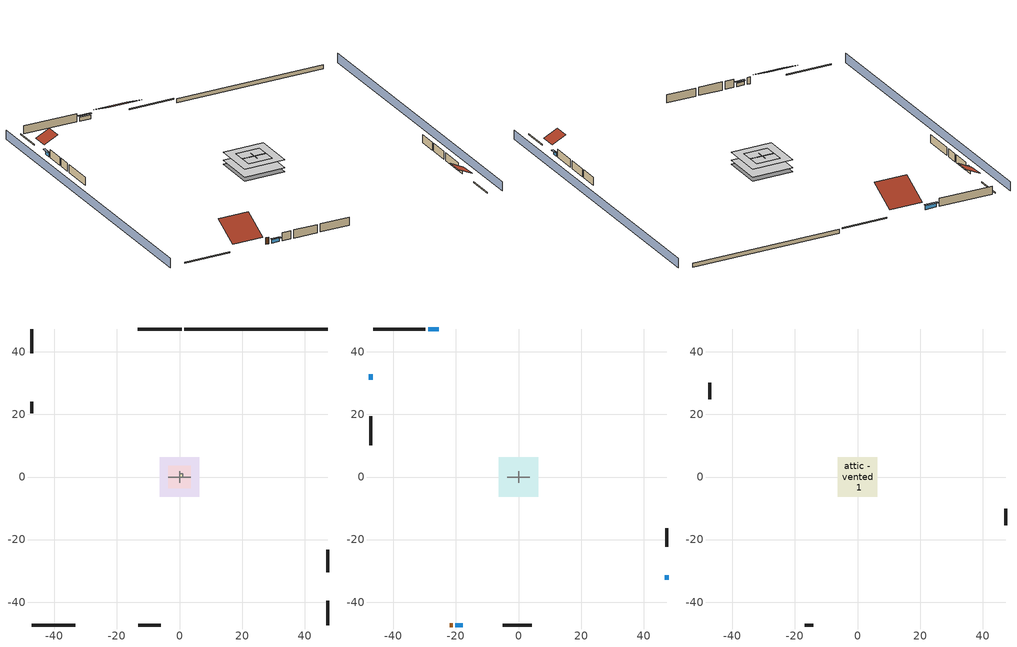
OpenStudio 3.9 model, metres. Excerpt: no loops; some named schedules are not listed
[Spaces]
garage 1
 floor foundation (Slab1 construction): -3.66,-3.66 -3.66,3.66 3.66,3.66 3.66,-3.66 z0
 wall outside (Wall1 construction): 47.3,-30.52 47.3,-23.2 z0.3:2.74
 wall outside (Wall2 construction): -13.25,-47.3 -5.93,-47.3 z0.3:2.74
 wall outside (Wall12 construction): -47.3,23.97 -47.3,20.31 z0.3:2.74
 wall to conditioned space 1 (Wall5 construction Reversed): 3.66,0 -3.66,0 z0.3:2.74
 wall to conditioned space 1 (Wall6 construction Reversed): 0,1.83 0,-1.83 z0.3:2.74
crawlspace - vented 1
 floor foundation (Slab2 construction): -6.28,-6.28 -6.28,6.28 6.28,6.28 6.28,-6.28 z-0.91
 wall outside (RimJoist1 construction): 0.65,47.3 -13.4,47.3 z0.3:0.61
 wall outside (RimJoist2 construction): 47.3,-47.3 47.3,-39.5 z0.3:0.61
 wall outside (RimJoist3 construction): -47.3,-47.3 -33.25,-47.3 z0.3:0.61
 wall outside (RimJoist4 construction): -47.3,47.3 -47.3,39.5 z0.3:0.61
 wall foundation (FoundationWall1 construction): 47.3,47.3 1.58,47.3 z-0.91:0.3
furnace airloop ret air space
 floor adiabatic (AdiabaticConst): 0,0 0,1 1,1 1,0 z0
 wall adiabatic (AdiabaticConst): 0,1 0,0 1,0 1,1 0,1 z0:1
 ceiling adiabatic (AdiabaticConst): 1,0 1,1 0,1 0,0 z1
conditioned space 1
 floor to crawlspace - vented 1 (Floor2 construction): -6.28,-6.28 -6.28,6.28 6.28,6.28 6.28,-6.28 z0.3
 wall outside (Wall3 construction): -29.79,47.3 -46.37,47.3 z0.3:2.74
 wall outside (Wall4 construction): 47.3,-22.27 47.3,-16.39 z0.3:2.74
 wall outside (Wall7 construction): -5,-47.3 4.16,-47.3 z0.3:2.74
 wall outside (Wall8 construction): -47.3,19.39 -47.3,10.17 z0.3:2.74
 wall outside (AdiabaticWallConstruction): -25.41,47.3 -28.86,47.3 z0.3:1.46; 47.3,-32.91 47.3,-31.45 z0.3:1.28; -20.16,-47.3 -17.85,-47.3 z0.3:1.34; -47.3,32.91 -47.3,31.08 z0.3:1.52
 wall outside (AdiabaticWallConstruction 1): -22,-47.3 -21.09,-47.3 z0.3:2.34
 window (WindowConstruction): -25.41,47.3 -28.86,47.3 z0.3:1.46
 window (WindowConstruction 1): 47.3,-32.91 47.3,-31.45 z0.3:1.28
 window (WindowConstruction 2): -20.16,-47.3 -17.85,-47.3 z0.3:1.34
 window (WindowConstruction 3): -47.3,32.91 -47.3,31.08 z0.3:1.52
 door (Door): -22,-47.3 -21.09,-47.3 z0.3:2.34
attic - vented 1
 floor to garage 1 (Floor1 construction): -3.66,-3.66 -3.66,3.66 3.66,3.66 3.66,-3.66 z2.74
 floor to conditioned space 1 (Floor3 construction Reversed): -6.28,-6.28 -6.28,6.28 6.28,6.28 6.28,-6.28 z2.74
 wall outside (Wall9 construction): 47.3,-15.46 47.3,-10.21 z0.3:2.74
 wall outside (Wall10 construction): -47.3,30.16 -47.3,24.9 z0.3:2.74
 wall outside (Wall11 construction): -16.92,-47.3 -14.18,-47.3 z0.3:2.74
 roof outside (Roof1 construction): -24.48,47.3,2.74 -24.48,38.22,7.29 -14.33,38.22,7.29 -14.33,47.3,2.74
 roof outside (Roof2 construction): 47.3,-33.83,2.74 43.07,-33.83,4.86 43.07,-38.57,4.86 47.3,-38.57,2.74
 roof outside (Roof3 construction): -47.3,33.83,2.74 -43.07,33.83,4.86 -43.07,38.57,4.86 -47.3,38.57,2.74
 roof outside (Roof4 construction): -22.93,-47.3,2.74 -22.93,-38.9,6.94 -32.32,-38.9,6.94 -32.32,-47.3,2.74
shading: -51.88,47.3 -51.88,-47.3 / 51.88,-47.3 51.88,47.3 z0:2.74; -29.16,47.3 -25.11,47.3 -25.11,47.91 -29.16,47.91 z1.77; 47.3,-31.14 47.3,-33.21 47.91,-33.21 47.91,-31.14 z1.58; -17.54,-47.3 -20.46,-47.3 -20.46,-47.91 -17.54,-47.91 z1.65; -47.3,30.78 -47.3,33.21 -47.91,33.21 -47.91,30.78 z1.83
[Site]
Portland Intl Arpt_OR: Latitude {deg}=45.59; Longitude {deg}=-122.6; Time Zone {hr}=-8; Elevation {m}=33; Terrain=Suburbs; Keep Site Location Information=Yes
[Site:GroundTemperature:Shallow]
10.2558, 8.96328, 8.85977, 9.47314, 11.9355, 14.3863, 16.5111, 17.8571, 17.9714, 16.8767, 14.8061, 12.4304
[Site:WaterMainsTemperature]
Calculation Method=Schedule; Temperature Schedule=mains temperature schedule
[Building]
Building 1
[Material] Roughness=Rough
Name | Thickness {m} | Conductivity {W/m-K} | Density {kg/m3} | Specific Heat {J/kg-K} | Thermal Absorptance | Solar Absorptance | Visible Absorptance
asphalt or fiberglass shingles | 0.00635 | 0.162714 | 1121.4 | 1465.45 | 0.9 | 0.85 | 0.85
roof rigid ins | 0.00281632 | 0.029427 | 32.04 | 1214.23 | 0.9 | 0.7 | 0.7
osb sheathing 0.5 in. | 0.0127 | 0.115458 | 512.64 | 1214.23 | 0.9 | 0.6 | 0.6
wood siding | 0.0254 | 0.102417 | 544.68 | 1172.36 | 0.9 | 0.85 | 0.85
osb sheathing 0.5 in. 1 | 0.0127 | 0.115458 | 512.64 | 1214.23 | 0.9 | 0.7 | 0.7
wall stud and cavity | 0.1397 | 0.727959 | 139.0536 | 1170.24 | 0.9 | 0.6 | 0.6
wall stud and cavity 1 | 0.1397 | 0.550994 | 139.0536 | 1170.24 | 0.9 | 0.7 | 0.7
gypsum board | 0.0127 | 0.160291 | 801 | 837.4 | 0.9 | 0.6 | 0.6
osb sheathing 0.5 in. 2; osb sheathing 0.5 in. 3 | 0.0127 | 0.115458 | 512.64 | 1214.23
wall stud and cavity 2 | 0.1397 | 0.335416 | 139.0536 | 1170.24 | 0.9 | 0.7 | 0.7
rim joist stud and cavity | 0.0508 | 0.178688 | 50.32683 | 1063.81 | 0.9 | 0.6 | 0.6
ceiling stud and cavity | 0.1397 | 1.39189 | 65.682 | 1177.47 | 0.9 | 0.7 | 0.7
floor stud and cavity | 0.1397 | 0.923637 | 92.3553 | 1139.71 | 0.9 | 0.7 | 0.7
osb sheathing 0.75 in. | 0.01905 | 0.115458 | 512.64 | 1214.23 | 0.9 | 0.7 | 0.7
floor covering | 0.0127 | 0.0433444 | 54.468 | 1339.84 | 0.9 | 0.6 | 0.6
ceiling loosefill ins | 0.254 | 0.0480833 | 16.02 | 1046.75 | 0.9 | 0.7 | 0.7
ceiling stud and cavity 1 | 0.1397 | 0.104117 | 65.682 | 1177.47 | 0.9 | 0.7 | 0.7
concrete 4.0 in. | 0.1016 | 1.803125 | 2242.8 | 837.4 | 0.9 | 0.7 | 0.7
concrete 8.0 in. | 0.2032 | 1.803125 | 2242.8 | 837.4 | 0.9 | 0.7 | 0.7
soil 0.5 in. | 0.0127 | 1.3848 | 1842.3 | 418.7 | 0.9 | 0.7 | 0.7
wood siding 1; wood siding 2 | 0.0254 | 0.102417 | 544.68 | 1172.36
wall rigid ins | 0.512978 | 0.029427 | 32.04 | 1214.23 | 0.9 | 0.7 | 0.7
wall stud and cavity 3 | 0.0889 | 0.380278 | 52.3479 | 1209.89 | 0.9 | 0.7 | 0.7
door material | 0.04445 | 0.0612267 | 512.64 | 1214.23 | 0.9 | 0.7 | 0.7
wall stud and cavity 4 | 0.0889 | 0.391764 | 83.0341 | 1211.67 | 0.9 | 0.7 | 0.7
furniture material conditioned space 1; furniture material garage 1 | 0.1524 | 0.115458 | 640.8 | 1214.23 | 0.9 | 0.6 | 0.6
[Construction]
Roof1 construction; Roof2 construction; Roof3 construction; Roof4 construction: asphalt or fiberglass shingles, roof rigid ins, osb sheathing 0.5 in.
Wall1 construction; Wall2 construction: wood siding, osb sheathing 0.5 in. 1, wall stud and cavity
Wall3 construction; Wall4 construction: wood siding, osb sheathing 0.5 in. 1, wall stud and cavity 1, gypsum board
Wall5 construction Reversed: gypsum board, wall stud and cavity 2, osb sheathing 0.5 in. 2
Wall6 construction Reversed: gypsum board, wall stud and cavity 2, osb sheathing 0.5 in. 3
Wall7 construction; Wall8 construction: wood siding, osb sheathing 0.5 in. 3, wall stud and cavity 1, gypsum board
Wall9 construction; Wall10 construction; Wall11 construction; Wall12 construction: wood siding, osb sheathing 0.5 in. 3, wall stud and cavity
RimJoist1 construction; RimJoist2 construction; RimJoist3 construction; RimJoist4 construction: wood siding, rim joist stud and cavity
Floor1 construction: ceiling stud and cavity
Floor2 construction: floor stud and cavity, osb sheathing 0.75 in., floor covering
Floor3 construction Reversed: gypsum board, ceiling stud and cavity 1, ceiling loosefill ins
Slab1 construction: concrete 4.0 in.
FoundationWall1 construction: concrete 8.0 in.
Slab2 construction: soil 0.5 in.
WindowConstruction; WindowConstruction 1; WindowConstruction 2; WindowConstruction 3: WindowMaterial
AdiabaticWallConstruction: wood siding 1, wall rigid ins, wall stud and cavity 3, gypsum board
Door: door material
AdiabaticWallConstruction 1: wood siding 2, wall rigid ins, wall stud and cavity 3, gypsum board
PartitionWallConstruction: gypsum board, wall stud and cavity 4, gypsum board
furniture construction conditioned space 1: furniture material conditioned space 1
furniture construction garage 1: furniture material garage 1
AdiabaticConst: Adiabatic
[WindowMaterial:SimpleGlazingSystem]
WindowMaterial: U-Factor {W/m2-K}=2.15764; Solar Heat Gain Coefficient=0.44
[Material:NoMass]
Adiabatic: Roughness=Rough; Thermal Resistance {m2-K/W}=176.1
[ThermalZone] Multiplier=1; Use Ideal Air Loads=No
Name | Volume {m3} | Thermostat
conditioned space | 384.656 | conditioned space temperature setpoint
attic - vented | 228.873
garage | 130.484
crawlspace - vented | 192.328
furnace airloop ret air zone | 1
[Sizing:Zone] Zone Cooling Design Supply Air Temperature Input Method=SupplyAirTemperature; Zone Cooling Design Supply Air Temperature {C}=14; Zone Cooling Design Supply Air Temperature Difference {deltaC}=11.11; Zone Heating Design Supply Air Temperature Input Method=SupplyAirTemperature; Zone Heating Design Supply Air Temperature {C}=40; Zone Heating Design Supply Air Temperature Difference {deltaC}=11.11; Zone Cooling Design Supply Air Humidity Ratio {kg-H2O/kg-air}=0.0085; Zone Heating Design Supply Air Humidity Ratio {kg-H2O/kg-air}=0.008; Cooling Design Air Flow Method=DesignDay; Heating Design Air Flow Method=DesignDay; Account for Dedicated Outdoor Air System=No; Dedicated Outdoor Air System Control Strategy=NeutralSupplyAir; Dedicated Outdoor Air Low Setpoint Temperature for Design {C}=autosize; Dedicated Outdoor Air High Setpoint Temperature for Design {C}=autosize; Zone Load Sizing Method=Sensible Load Only No Latent Load; Zone Latent Cooling Design Supply Air Humidity Ratio Input Method=HumidityRatioDifference; Zone Cooling Design Supply Air Humidity Ratio Difference {kgWater/kgDryAir}=0.005; Zone Latent Heating Design Supply Air Humidity Ratio Input Method=HumidityRatioDifference; Zone Humidification Design Supply Air Humidity Ratio Difference {kgWater/kgDryAir}=0.005; Sizing Option=Coincident
attic - vented; garage; crawlspace - vented; furnace airloop ret air zone
[Space]
Name | Thermal Zone | Volume {m3}
conditioned space 1 | conditioned space | 384.656
attic - vented 1 | attic - vented | 228.873
garage 1 | garage | 130.484
crawlspace - vented 1 | crawlspace - vented | 192.328
furnace airloop ret air space | furnace airloop ret air zone
[ThermostatSetpoint:DualSetpoint]
conditioned space temperature setpoint: Heating Setpoint Temperature Schedule=heating setpoint; Cooling Setpoint Temperature Schedule=cooling setpoint; Temperature Difference Between Cutout And Setpoint {deltaC}=0
[Foundation:Kiva] Wall Depth Below Slab {m}=0.2032
Name | Initial Indoor Air Temperature {C} | Wall Height Above Grade {m}
Foundation Kiva 1 | 13.4258 | 0.1016
Foundation Kiva 2 | 8.36103 | 0.3048
[Foundation:Kiva:Settings]
Soil Conductivity {W/m-K}=1.3848; Soil Density {kg/m3}=1842.3; Soil Specific Heat {J/kg-K}=418.7; Ground Solar Absorptivity=0.9; Ground Thermal Absorptivity=0.9; Ground Surface Roughness {m}=0.03; Far-Field Width {m}=40; Deep-Ground Boundary Condition=ZeroFlux; Deep-Ground Depth {m}=40; Minimum Cell Dimension {m}=0.2; Maximum Cell Growth Coefficient=3; Simulation Timestep=Timestep
[SurfaceProperty:ExposedFoundationPerimeter] Exposed Perimeter Calculation Method=TotalExposedPerimeter
Name | Total Exposed Perimeter {m}
Slab1 | 18.288
Slab2 | 45.72
[SurfaceProperty:IncidentSolarMultiplier] Incident Solar Multiplier=1; Incident Solar Multiplier Schedule=trans schedule winter=0.85 summer=0.7
Window1; Window2; Window3; Window4
[InternalMass:Definition] Design Level Calculation Method=SurfaceArea
Name | Construction | Surface Area {m2}
partition wall mass | PartitionWallConstruction | 157.749
furniture mass conditioned space 1 | furniture construction conditioned space 1 | 63.09974
furniture mass garage 1 | furniture construction garage 1 | 5.35122
[InternalMass] Multiplier=1
Name | Internal Mass Definition | Space or SpaceType
partition wall mass | partition wall mass | conditioned space 1
furniture mass conditioned space 1 | furniture mass conditioned space 1 | conditioned space 1
furniture mass garage 1 | furniture mass garage 1 | garage 1
[EnergyManagementSystem:Sensor]
Name | Output Variable or Output Meter Index Key | Output Variable or Output Meter
water_heater_T_set | water heater setpoint | Schedule Value
out_pb_s |  | Site Outdoor Air Barometric Pressure
out_wt_s |  | Site Outdoor Air Humidity Ratio
site_vw_s |  | Site Wind Speed
cool_season | cooling season schedule | Schedule Value
furnace_airloop_AH_MFR_s | Node 16 | System Node Mass Flow Rate
furnace_airloop_AH_VFR_s | Node 16 | System Node Current Density Volume Flow Rate
furnace_airloop_AH_Tout_s | Node 16 | System Node Temperature
furnace_airloop_AH_Wout_s | Node 16 | System Node Humidity Ratio
furnace_airloop_RA_T_s | Node 19 | System Node Temperature
furnace_airloop_Ra_W_s | Node 19 | System Node Humidity Ratio
furnace_airloop_0_DZ_T_s | crawlspace - vented | Zone Air Temperature
furnace_airloop_0_DZ_W_s | crawlspace - vented | Zone Mean Air Humidity Ratio
natural_vent_s | natural vent schedule | Schedule Value
htg_sp_s | heating setpoint | Schedule Value
clg_sp_s | cooling setpoint | Schedule Value
mech_vent_range_fan_0_sch_s | mech vent range fan 0 schedule | Schedule Value
mech_vent_bath_fan_0_sch_s | mech vent bath fan 0 schedule | Schedule Value
clothes_dryer_exhaust_0_sch_s | clothes_dryer | Schedule Value
htg_load_cond |  | Heating:EnergyTransfer:Zone:CONDITIONED SPACE
clg_load_cond |  | Cooling:EnergyTransfer:Zone:CONDITIONED SPACE
htg_load_duct |  | Heating:EnergyTransfer:Zone:FURNACE AIRLOOP RET AIR ZONE
clg_load_duct |  | Cooling:EnergyTransfer:Zone:FURNACE AIRLOOP RET AIR ZONE
s_conv | Floor2 | Surface Inside Face Convection Heat Gain Energy
s_ig | Floor2 | Surface Inside Face Internal Gains Radiation Heat Gain Energy
s_sol | Floor2 | Surface Inside Face Solar Radiation Heat Gain Energy
s_lgt | Floor2 | Surface Inside Face Lights Radiation Heat Gain Energy
s_surf | Floor2 | Surface Inside Face Net Surface Thermal Radiation Heat Gain Energy
s_conv_1 | Floor3 | Surface Inside Face Convection Heat Gain Energy
s_ig_1 | Floor3 | Surface Inside Face Internal Gains Radiation Heat Gain Energy
s_sol_1 | Floor3 | Surface Inside Face Solar Radiation Heat Gain Energy
s_lgt_1 | Floor3 | Surface Inside Face Lights Radiation Heat Gain Energy
s_surf_1 | Floor3 | Surface Inside Face Net Surface Thermal Radiation Heat Gain Energy
ss_sol | Door1 | Surface Inside Face Solar Radiation Heat Gain Energy
ss_lgt | Door1 | Surface Inside Face Lights Radiation Heat Gain Energy
ss_conv | Door1 | Surface Inside Face Convection Heat Gain Energy
ss_ig | Door1 | Surface Inside Face Internal Gains Radiation Heat Gain Energy
ss_surf | Door1 | Surface Inside Face Net Surface Thermal Radiation Heat Gain Energy
ss_conv_1 | Window1 | Surface Inside Face Convection Heat Gain Energy
ss_ig_1 | Window1 | Surface Inside Face Internal Gains Radiation Heat Gain Energy
ss_surf_1 | Window1 | Surface Inside Face Net Surface Thermal Radiation Heat Gain Energy
ss_trans_in | Window1 | Surface Window Transmitted Solar Radiation Rate
ss_back_out | Window1 | Surface Window Shortwave from Zone Back Out Window Heat Transfer Rate
ss_trans_out | Window1 | Surface Inside Face Initial Transmitted Diffuse Transmitted Out Window Solar Radiation Rate
ss_conv_2 | Window2 | Surface Inside Face Convection Heat Gain Energy
ss_ig_2 | Window2 | Surface Inside Face Internal Gains Radiation Heat Gain Energy
ss_surf_2 | Window2 | Surface Inside Face Net Surface Thermal Radiation Heat Gain Energy
ss_trans_in_1 | Window2 | Surface Window Transmitted Solar Radiation Rate
ss_back_out_1 | Window2 | Surface Window Shortwave from Zone Back Out Window Heat Transfer Rate
ss_trans_out_1 | Window2 | Surface Inside Face Initial Transmitted Diffuse Transmitted Out Window Solar Radiation Rate
ss_conv_3 | Window3 | Surface Inside Face Convection Heat Gain Energy
ss_ig_3 | Window3 | Surface Inside Face Internal Gains Radiation Heat Gain Energy
ss_surf_3 | Window3 | Surface Inside Face Net Surface Thermal Radiation Heat Gain Energy
ss_trans_in_2 | Window3 | Surface Window Transmitted Solar Radiation Rate
ss_back_out_2 | Window3 | Surface Window Shortwave from Zone Back Out Window Heat Transfer Rate
ss_trans_out_2 | Window3 | Surface Inside Face Initial Transmitted Diffuse Transmitted Out Window Solar Radiation Rate
ss_conv_4 | Window4 | Surface Inside Face Convection Heat Gain Energy
ss_ig_4 | Window4 | Surface Inside Face Internal Gains Radiation Heat Gain Energy
ss_surf_4 | Window4 | Surface Inside Face Net Surface Thermal Radiation Heat Gain Energy
ss_trans_in_3 | Window4 | Surface Window Transmitted Solar Radiation Rate
ss_back_out_3 | Window4 | Surface Window Shortwave from Zone Back Out Window Heat Transfer Rate
ss_trans_out_3 | Window4 | Surface Inside Face Initial Transmitted Diffuse Transmitted Out Window Solar Radiation Rate
s_conv_2 | Wall3 | Surface Inside Face Convection Heat Gain Energy
s_ig_2 | Wall3 | Surface Inside Face Internal Gains Radiation Heat Gain Energy
s_sol_2 | Wall3 | Surface Inside Face Solar Radiation Heat Gain Energy
s_lgt_2 | Wall3 | Surface Inside Face Lights Radiation Heat Gain Energy
s_surf_2 | Wall3 | Surface Inside Face Net Surface Thermal Radiation Heat Gain Energy
s_conv_3 | Wall4 | Surface Inside Face Convection Heat Gain Energy
s_ig_3 | Wall4 | Surface Inside Face Internal Gains Radiation Heat Gain Energy
s_sol_3 | Wall4 | Surface Inside Face Solar Radiation Heat Gain Energy
s_lgt_3 | Wall4 | Surface Inside Face Lights Radiation Heat Gain Energy
s_surf_3 | Wall4 | Surface Inside Face Net Surface Thermal Radiation Heat Gain Energy
s_conv_4 | Wall5 | Surface Inside Face Convection Heat Gain Energy
s_ig_4 | Wall5 | Surface Inside Face Internal Gains Radiation Heat Gain Energy
s_sol_4 | Wall5 | Surface Inside Face Solar Radiation Heat Gain Energy
[ElectricEquipment:Definition] Design Level Calculation Method=EquipmentLevel
Name | Design Level {W} | Fraction Latent | Fraction Radiant | Fraction Lost
ceiling fan | 16.8334 | 0 | 0.558 | 0
clothes washer | 1396.39 | 0.03 | 0.162 | 0.7
clothes dryer | 15132.7 | 0.015 | 0.081 | 0.85
dishwasher | 2761.3 | 0.3 | 0.18 | 0.4
fridge | 51.9007 | 0 | 0.6 | 0
freezer | 194.914 | 0 | 0.6 | 0
cooking range | 1760.17 | 0.08 | 0.432 | 0.2
misc tv | 1159.97 | 0 | 0.6 | 0
misc plug loads | 660.464 | 0.021 | 0.558 | 0.049
whole house fan; mech vent house fan | 0 | 0 | 0 | 1
mech vent house fan cfis | 0 | 0 | 0 | 0
mech vent range fan 0; mech vent bath fan 0 | 30 | 0 | 0 | 1
[ElectricEquipment]
Name | Electric Equipment Definition | Space or SpaceType | Schedule
ceiling fan | ceiling fan | conditioned space 1 | ceiling_fan
clothes washer | clothes washer | conditioned space 1 | clothes_washer
clothes dryer | clothes dryer | conditioned space 1 | clothes_dryer
dishwasher | dishwasher | conditioned space 1 | dishwasher
fridge | fridge | conditioned space 1 | fridge schedule
freezer | freezer | garage 1 | freezer schedule
cooking range | cooking range | conditioned space 1 | cooking_range
misc tv | misc tv | conditioned space 1 | plug_loads_tv
misc plug loads | misc plug loads | conditioned space 1 | plug_loads_other
whole house fan | whole house fan | conditioned space 1 | Always On Discrete
mech vent house fan | mech vent house fan | conditioned space 1 | mech vent house fan schedule
mech vent house fan cfis | mech vent house fan cfis | conditioned space 1 | mech vent house fan cfis schedule
mech vent range fan 0 | mech vent range fan 0 | conditioned space 1 | mech vent range fan 0 schedule
mech vent bath fan 0 | mech vent bath fan 0 | conditioned space 1 | mech vent bath fan 0 schedule
[OtherEquipment:Definition] Design Level Calculation Method=EquipmentLevel
Name | Design Level {W} | Fraction Latent | Fraction Radiant | Fraction Lost
water heater sens; furnace airloop_0 SupSensLkToCond; furnace airloop_0 SupCondToLv; furnace airloop_0 RetCondToRP; furnace airloop_0 RetSensLkToRP; furnace airloop_0 SupCondToDZ; furnace airloop_0 RetCondToDZ; furnace airloop_0 SupSensLkToDZ; mech vent house fan sensible load | 0 | 0 | 0 | 0
water heater lat; furnace airloop_0 SupLatLkToCond; furnace airloop_0 RetLatLkToRP; furnace airloop_0 SupLatLkToDZ; mech vent house fan latent load | 0 | 1 | 0 | 0
water heater energy adjustment1 | 0.01 | 0 | 0 | 1
clothes dryer 2 | 0 | 0.015 | 0.081 | 0.85
cooking range 2 | 0 | 0.08 | 0.432 | 0.2
general water use sensible | -43.4886 | 0 | 0.6 | 0
general water use latent | 44.1266 | 1 | 0 | 0
[OtherEquipment]
Name | Other Equipment Definition | Space or SpaceType | Schedule | Fuel Type
water heater sens | water heater sens | conditioned space 1 | Always On Discrete
water heater lat | water heater lat | conditioned space 1 | Always On Discrete
water heater energy adjustment1 | water heater energy adjustment1 | conditioned space 1 | Always On Discrete | Electricity
clothes dryer 1 | clothes dryer 2 | conditioned space 1 | clothes_dryer | Electricity
cooking range 1 | cooking range 2 | conditioned space 1 | cooking_range | Electricity
general water use sensible | general water use sensible | conditioned space 1 | general water use schedule
general water use latent | general water use latent | conditioned space 1 | general water use schedule
furnace airloop_0 SupSensLkToCond | furnace airloop_0 SupSensLkToCond | conditioned space 1 | Always On Discrete
furnace airloop_0 SupLatLkToCond | furnace airloop_0 SupLatLkToCond | conditioned space 1 | Always On Discrete
furnace airloop_0 SupCondToLv | furnace airloop_0 SupCondToLv | conditioned space 1 | Always On Discrete
furnace airloop_0 RetCondToRP | furnace airloop_0 RetCondToRP | furnace airloop ret air space | Always On Discrete
furnace airloop_0 RetSensLkToRP | furnace airloop_0 RetSensLkToRP | furnace airloop ret air space | Always On Discrete
furnace airloop_0 RetLatLkToRP | furnace airloop_0 RetLatLkToRP | furnace airloop ret air space | Always On Discrete
furnace airloop_0 SupCondToDZ | furnace airloop_0 SupCondToDZ | crawlspace - vented 1 | Always On Discrete
furnace airloop_0 RetCondToDZ | furnace airloop_0 RetCondToDZ | crawlspace - vented 1 | Always On Discrete
furnace airloop_0 SupSensLkToDZ | furnace airloop_0 SupSensLkToDZ | crawlspace - vented 1 | Always On Discrete
furnace airloop_0 SupLatLkToDZ | furnace airloop_0 SupLatLkToDZ | crawlspace - vented 1 | Always On Discrete
mech vent house fan sensible load | mech vent house fan sensible load | conditioned space 1 | Always On Discrete
mech vent house fan latent load | mech vent house fan latent load | conditioned space 1 | Always On Discrete
[WaterUse:Equipment:Definition]
Name | Peak Flow Rate {m3/s}
clothes washer | 3.45537e-05
dishwasher | 1.2896e-05
[Lights:Definition] Design Level Calculation Method=LightingLevel; Fraction Radiant=0.6; Fraction Visible=0.2; Return Air Fraction=0
Name | Lighting Level {W}
interior lighting | 426.403
garage lighting | 17.1264
[Lights] Fraction Replaceable=1
Name | Lights Definition | Space or SpaceType | Schedule
interior lighting | interior lighting | conditioned space 1 | lighting_interior
garage lighting | garage lighting | garage 1 | lighting_garage
[Exterior:Lights:Definition]
exterior lighting: Design Level {W}=10.6381
[Exterior:Lights]
exterior lighting: Exterior Lights Definition=exterior lighting; Schedule=exterior lighting schedule
[People:Definition]
occupants: Number of People Calculation Method=People; Number of People {people}=2; Fraction Radiant=0.314171; Sensible Heat Fraction=0.56303; Carbon Dioxide Generation Rate {m3/s-W}=0; Enable ASHRAE 55 Comfort Warnings=No; Mean Radiant Temperature Calculation Type=EnclosureAveraged
[People]
occupants: People Definition=occupants; Space or SpaceType=conditioned space 1; Number of People Schedule=occupants; Activity Level Schedule=occupants activity schedule; Multiplier=1
[ZoneMixing] Schedule=Always On Continuous; Design Flow Rate Calculation Method=Flow/Zone; Design Flow Rate {m3/s}=0
Name | Zone or Space | Source Zone or Space
furnace airloop_0 ZoneMixDZToCond mix | conditioned space | crawlspace - vented
furnace airloop_0 ZoneMixCondToDZ mix | crawlspace - vented | conditioned space
whole house fan mix | attic - vented | conditioned space
[SpaceInfiltration:DesignFlowRate] Schedule=Always On Discrete
Name | Space or SpaceType | Design Flow Rate Calculation Method | Design Flow Rate {m3/s} | Air Changes per Hour {1/hr} | Constant Term Coefficient | Temperature Term Coefficient | Velocity Term Coefficient | Velocity Squared Term Coefficient
natural vent flow; whole house fan flow; infil flow | conditioned space 1 | Flow/Space | 0
infil crawlspace - vented 1 | crawlspace - vented 1 | AirChanges/Hour |  | 2.6013 | 1 | 0 | 0 | 0
crawlspace_vented 1 duct leakage imbalance infil flow | crawlspace - vented 1 | Flow/Space | 0
[SpaceInfiltration:EffectiveLeakageArea] Schedule=Always On Discrete
Name | Space or SpaceType | Effective Air Leakage Area {cm2} | Stack Coefficient | Wind Coefficient
infil garage 1 | garage 1 | 1087.35 | 0.000129147 | 4.64657e-05
infil attic - vented 1 | attic - vented 1 | 7041.35 | 0.000226005 | 3.83144e-05
